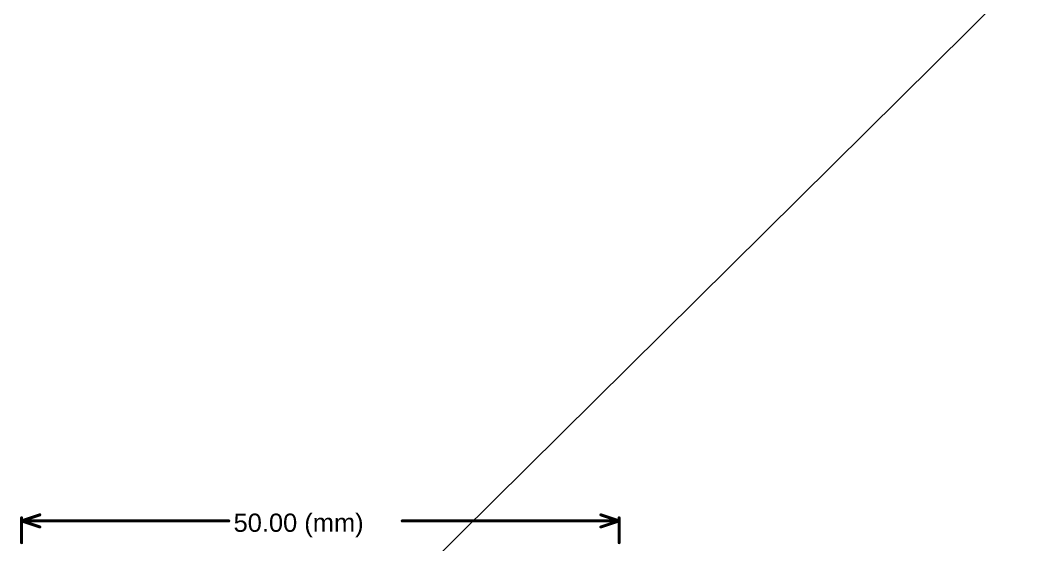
# Model space of a CAD drawing. Header units: inches. Extents: x 0 to 5376, y 0 to 5416.
# Drawn here: x -0.1 to 83.9, y 125.2 to 169.1 of the extents above; entities that cross this region are included whole.
import ezdxf

# ---------------------------------------------------------------- set-up
doc = ezdxf.new("R2010")
doc.units = ezdxf.units.IN
doc.layers.add('Dimensions', color=6, linetype='Continuous')
doc.layers.add('Top Solder', color=216, linetype='Continuous')
doc.styles.add('Arial', font='', dxfattribs={"height": 0.2})
doc.styles.get('Arial').set_extended_font_data('Arial')

msp = doc.modelspace()

# ---------------------------------------------------------------- linework, layer by layer
at = {"layer": 'Dimensions', "const_width": 0.254}
for points in [[(0, 127.203), (1.524, 127.711)], [(48.476, 127.711), (50, 127.203)], [(0, 125.381), (0, 127.457)], [(0, 127.203), (1.524, 126.695)], [(0, 127.203), (17.331, 127.203)], [(31.856, 127.203), (50, 127.203)], [(48.476, 126.695), (50, 127.203)], [(50, 125.381), (50, 127.457)]]:
    msp.add_lwpolyline(points, dxfattribs=at)
at = {"layer": 'Dimensions', "const_width": 0.127}
for points in [[(1.46, 127.711, 1), (1.587, 127.711, 1)], [(48.412, 127.711, 1), (48.539, 127.711, 1)], [(-0.064, 127.457, 1), (0.063, 127.457, 1)], [(-0.064, 127.203, 1), (0.063, 127.203, 1)], [(-0.064, 127.203, 1), (0.063, 127.203, 1)], [(-0.064, 127.203, 1), (0.063, 127.203, 1)], [(17.268, 127.203, 1), (17.395, 127.203, 1)], [(31.792, 127.203, 1), (31.919, 127.203, 1)], [(49.936, 127.457, 1), (50.063, 127.457, 1)], [(49.936, 127.203, 1), (50.063, 127.203, 1)], [(49.936, 127.203, 1), (50.063, 127.203, 1)], [(49.936, 127.203, 1), (50.063, 127.203, 1)], [(1.46, 126.695, 1), (1.587, 126.695, 1)], [(48.412, 126.695, 1), (48.539, 126.695, 1)], [(-0.064, 125.381, 1), (0.063, 125.381, 1)], [(49.936, 125.381, 1), (50.063, 125.381, 1)]]:
    msp.add_lwpolyline(points, format="xyb", close=True, dxfattribs=at)
at = {"layer": 'Top Solder'}
msp.add_line((11.765, 101.416), (5375.917, 5416.349), dxfattribs=at)

# ---------------------------------------------------------------- texts
at = {"layer": 'Dimensions', "style": 'Arial'}
msp.add_text('50.00 (mm)', height=1.524, dxfattribs=at).set_placement((17.738, 126.289))

doc.saveas('drawing.dxf')
